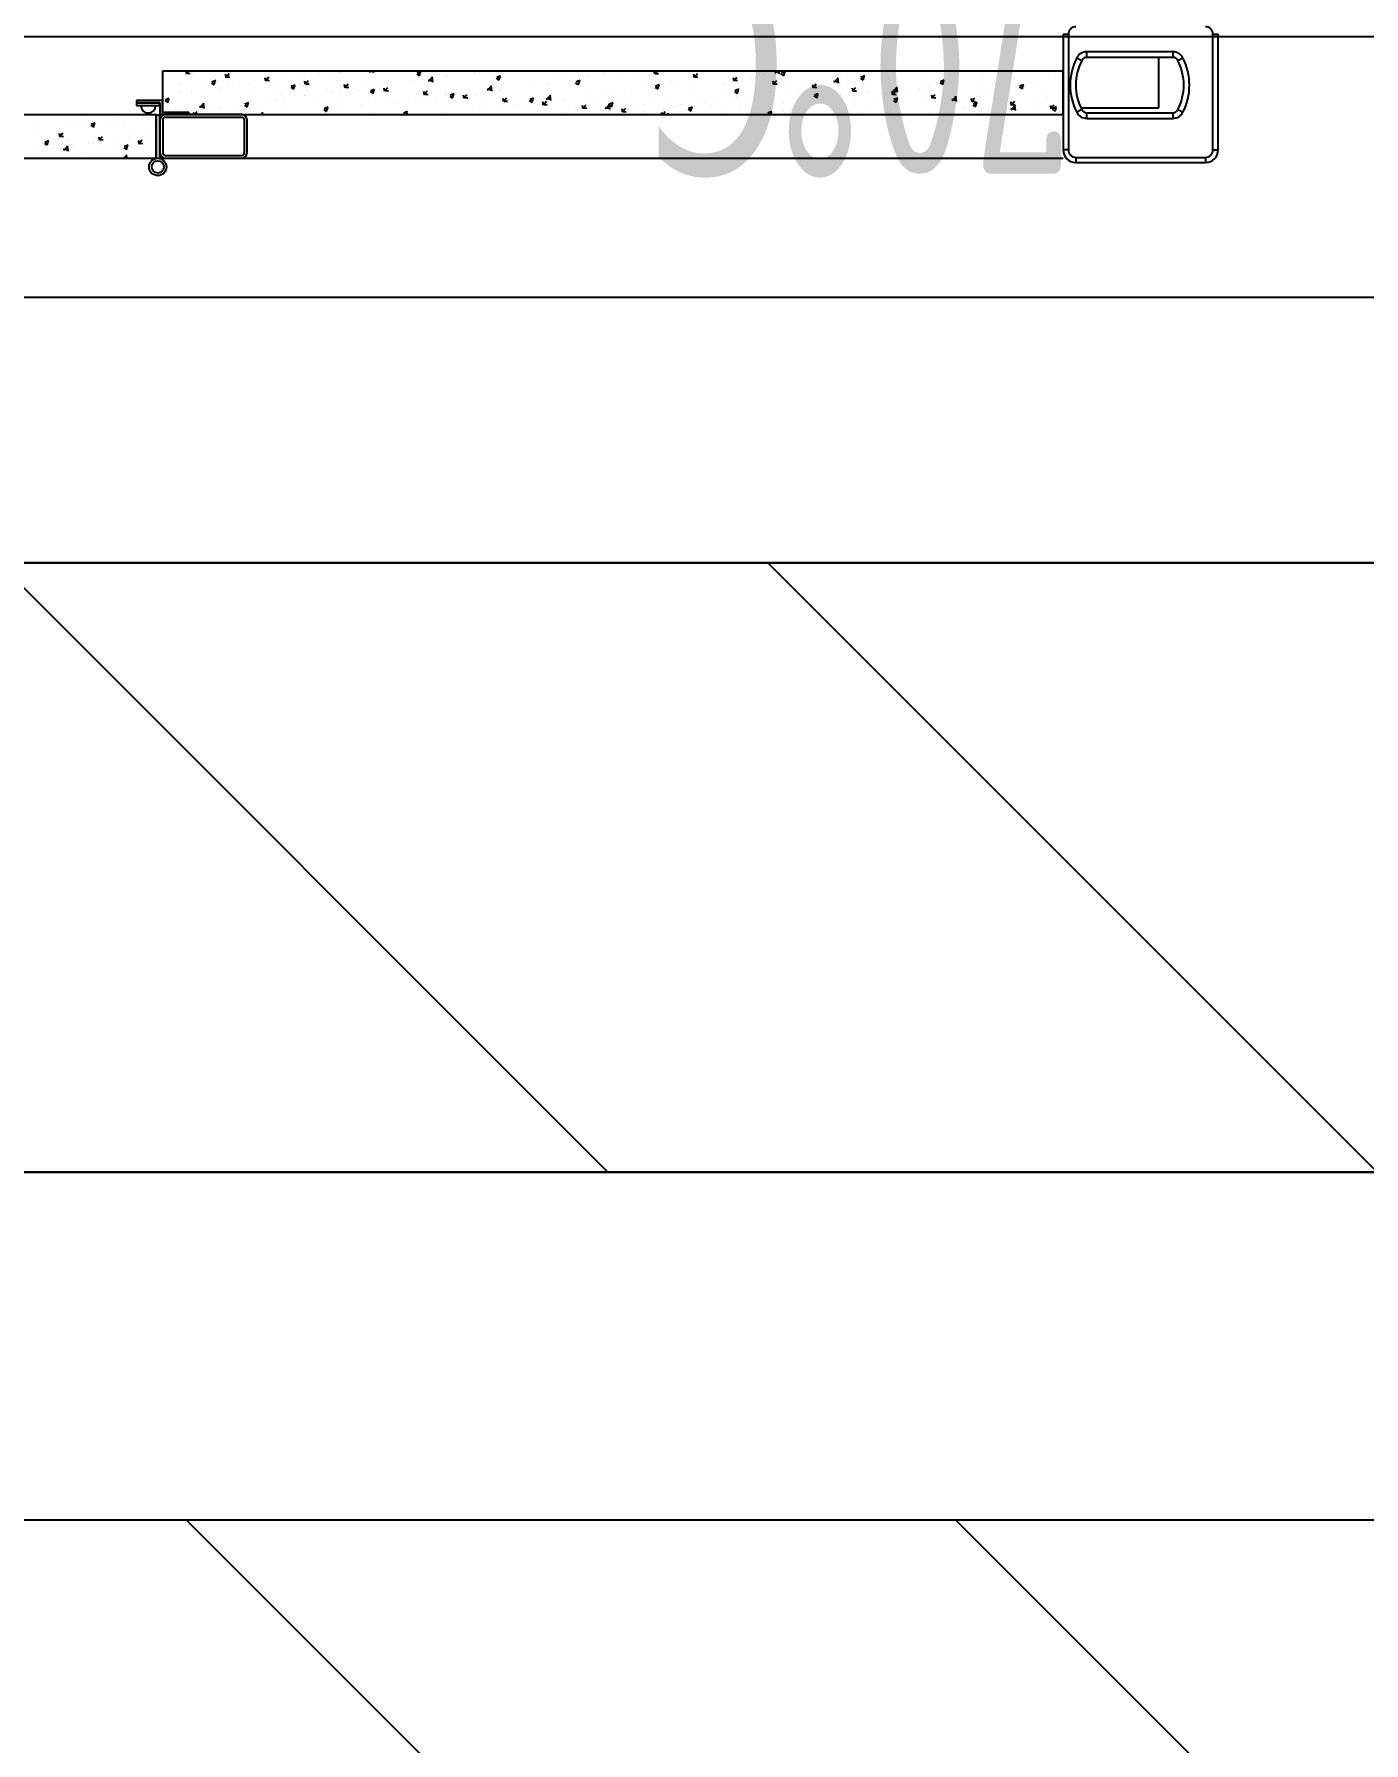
# Model space of a CAD drawing. Extents: x 758840 to 1108724, y -102573 to 143521.
# Drawn here: x 862334 to 863861, y 68672 to 70635 of the extents above; entities that cross this region are included whole.
import ezdxf
from ezdxf.enums import TextEntityAlignment as Align
from ezdxf.xclip import XClip

# ---------------------------------------------------------------- set-up
doc = ezdxf.new("R2010")
doc.units = 0
doc.header["$LTSCALE"] = 1000
doc.header["$MEASUREMENT"] = 0
for name, color, linetype in [('02电气-设备', 255, 'Continuous'), ('02电气-设备基础', 252, 'Continuous'), ('0421-暖通-风管-变压器区域排风', 3, 'Continuous'), ('电缆沟', 2, 'Continuous'), ('钢盖板', 6, 'Continuous')]:
    doc.layers.add(name, color=color, linetype=linetype)
doc.styles.add('TSSD_Dimension', font='Tssdeng.shx', dxfattribs={"width": 0.7, "bigfont": 'tssdchn.shx'})

# ---------------------------------------------------------------- blocks, each defined once
blk = doc.blocks.new('BD4-PAL0101-HVPM01')
at = {"layer": '02电气-设备'}
for p, q in [((8394807.4, -4143651.9), (8394807.4, -4143784.9)), ((8394807.4, -4143651.9), (8394813.4, -4143651.9)), ((8394813.4, -4143651.9), (8394813.4, -4143784.9)), ((8394979.4, -4143784.9), (8394979.4, -4143651.9)), ((8394979.4, -4143651.9), (8394985.4, -4143651.9)), ((8394985.4, -4143784.9), (8394985.4, -4143651.9)), ((8394822.9, -4143679.2), (8394828.7, -4143682.2)), ((8394933.3, -4143672.1), (8394834.5, -4143672.1)), ((8394834.5, -4143678.6), (8394834.5, -4143672.1)), ((8394933.3, -4143678.6), (8394834.5, -4143678.6)), ((8394917.4, -4143736.4), (8394917.4, -4143678.6)), ((8394933.3, -4143672.1), (8394933.3, -4143678.6)), ((8394939.1, -4143682.2), (8394944.9, -4143679.2)), ((8394807.4, -4143694.3), (8393772.9, -4143694.3)), ((8393772.9, -4143694.3), (8393772.9, -4143744.3)), ((8393774.7, -4143702), (8393774.7, -4143702)), ((8393785.9, -4143696.4), (8393785.9, -4143696.4)), ((8393790.6, -4143699.4), (8393790.6, -4143699.4)), ((8393793, -4143708.3), (8393793, -4143708.3)), ((8393800.6, -4143697.9), (8393799.9, -4143694.3)), ((8393800.8, -4143696.7), (8393802.8, -4143694.3)), ((8393800.8, -4143696.8), (8393804.6, -4143697.1)), ((8393807.3, -4143697.5), (8393807.3, -4143697.5)), ((8393826.9, -4143709.8), (8393826.9, -4143709.8)), ((8393829, -4143707.7), (8393832.1, -4143709.8)), ((8393829.5, -4143706.5), (8393834, -4143704.8)), ((8393832.1, -4143709.8), (8393833.4, -4143706)), ((8393846.1, -4143701.9), (8393845.4, -4143697.9)), ((8393846.4, -4143700.7), (8393849.4, -4143697)), ((8393846.4, -4143700.8), (8393850.2, -4143701.1)), ((8393871.5, -4143709.8), (8393871.5, -4143709.8)), ((8393873.3, -4143707.7), (8393873.3, -4143707.7)), ((8393891.7, -4143705.8), (8393890.9, -4143701.9)), ((8393891.9, -4143704.7), (8393895, -4143701)), ((8393891.9, -4143704.8), (8393895.7, -4143705.1)), ((8393904.1, -4143705.4), (8393904.1, -4143705.4)), ((8393913.4, -4143702.4), (8393913.4, -4143702.4)), ((8393920.8, -4143711.6), (8393925.2, -4143709.9)), ((8393929.3, -4143700.3), (8393929.3, -4143700.3)), ((8393936.2, -4143701.3), (8393936.2, -4143701.3)), ((8393937.2, -4143709.8), (8393936.5, -4143705.8)), ((8393937.5, -4143708.7), (8393940.5, -4143705)), ((8393937.5, -4143708.8), (8393941.2, -4143709.1)), ((8393953.3, -4143697.2), (8393953.3, -4143697.2)), ((8393969.2, -4143696.5), (8393969.2, -4143696.5)), ((8393973.1, -4143705.6), (8393973.1, -4143705.6)), ((8393976.6, -4143694.3), (8393976.8, -4143694.5)), ((8393976.7, -4143694.4), (8393976.8, -4143694.3)), ((8393982.8, -4143713.8), (8393982, -4143709.8)), ((8393983, -4143712.6), (8393986.1, -4143709)), ((8394010.2, -4143699.2), (8394010.2, -4143699.2)), ((8394010.7, -4143695.4), (8394011.7, -4143694.3)), ((8394011.9, -4143694.3), (8394015.7, -4143694.9)), ((8394015.5, -4143696.4), (8394015.2, -4143694.3)), ((8394033.1, -4143709.1), (8394033.1, -4143709.1)), ((8394056.8, -4143706.4), (8394056.8, -4143706.4)), ((8394062.4, -4143706.8), (8394062.4, -4143706.8)), ((8394064.8, -4143697.4), (8394068, -4143699.5)), ((8394065.4, -4143696.2), (8394069.9, -4143694.5)), ((8394066.1, -4143704.4), (8394066.1, -4143704.4)), ((8394068, -4143699.5), (8394069.3, -4143695.7)), ((8394072.7, -4143704.3), (8394072.7, -4143704.3)), ((8394077.8, -4143704.6), (8394083.5, -4143705.4)), ((8394078.5, -4143705.9), (8394083.4, -4143700.8)), ((8394083.3, -4143706.9), (8394082.6, -4143700.9)), ((8394096.7, -4143701.1), (8394096.7, -4143701.1)), ((8394098.7, -4143699.9), (8394098.7, -4143699.9)), ((8394099.5, -4143700.4), (8394099.5, -4143700.4)), ((8394130.8, -4143695.8), (8394130.8, -4143695.8)), ((8394136.8, -4143695.9), (8394136.8, -4143695.9)), ((8394156.1, -4143702.5), (8394159.3, -4143704.6)), ((8394156.7, -4143701.3), (8394161.1, -4143699.5)), ((8394159.3, -4143704.6), (8394160.5, -4143700.8)), ((8394195.6, -4143707.8), (8394195.6, -4143707.8)), ((8394197.8, -4143709.9), (8394197.8, -4143709.9)), ((8394216, -4143708.3), (8394216, -4143708.3)), ((8394227.7, -4143703.7), (8394227.7, -4143703.7)), ((8394234.8, -4143703.6), (8394234.8, -4143703.6)), ((8394240.1, -4143705.1), (8394240.1, -4143705.1)), ((8394246.1, -4143694.5), (8394246.1, -4143694.5)), ((8394247.4, -4143707.6), (8394250.5, -4143709.7)), ((8394247.9, -4143706.3), (8394252.4, -4143704.6)), ((8394250.5, -4143709.7), (8394251.8, -4143705.9)), ((8394260.6, -4143698.9), (8394260.6, -4143698.9)), ((8394271.8, -4143697.2), (8394271.8, -4143697.2)), ((8394280, -4143695.9), (8394280, -4143695.9)), ((8394280.2, -4143699.8), (8394280.2, -4143699.8)), ((8394293.2, -4143694.5), (8394293.2, -4143694.5)), ((8394296.1, -4143697.7), (8394296.1, -4143697.7)), ((8394313.9, -4143697.4), (8394313.9, -4143697.4)), ((8394320.1, -4143694.6), (8394320.1, -4143694.6)), ((8394338.3, -4143697.9), (8394337.7, -4143694.3)), ((8394338.6, -4143696.8), (8394340.6, -4143694.3)), ((8394338.6, -4143696.9), (8394342.4, -4143697.2)), ((8394339.2, -4143711.4), (8394343.6, -4143709.7)), ((8394347.8, -4143698.8), (8394347.8, -4143698.8)), ((8394357.5, -4143706.8), (8394357.5, -4143706.8)), ((8394381.7, -4143700.2), (8394381.7, -4143700.2)), ((8394383.9, -4143701.9), (8394383.1, -4143697.9)), ((8394383.5, -4143709.1), (8394383.5, -4143709.1)), ((8394384.1, -4143700.7), (8394387.2, -4143697.1)), ((8394384.1, -4143700.8), (8394387.9, -4143701.2)), ((8394390.1, -4143702.3), (8394390.1, -4143702.3)), ((8394415.6, -4143701.7), (8394415.6, -4143701.7)), ((8394417.3, -4143709.7), (8394417.3, -4143709.7)), ((8394422.2, -4143698.2), (8394422.2, -4143698.2)), ((8394423.6, -4143703.8), (8394423.6, -4143703.8)), ((8394429.4, -4143705.9), (8394428.7, -4143701.9)), ((8394429.6, -4143704.8), (8394433.4, -4143705.2)), ((8394429.7, -4143704.7), (8394432.7, -4143701.1)), ((8394439.5, -4143701.7), (8394439.5, -4143701.7)), ((8394449.5, -4143703.1), (8394449.5, -4143703.1)), ((8394454.4, -4143703.3), (8394454.4, -4143703.3)), ((8394463.5, -4143698.5), (8394463.5, -4143698.5)), ((8394475, -4143709.9), (8394474.2, -4143705.9)), ((8394475.2, -4143708.7), (8394478.3, -4143705.1)), ((8394475.2, -4143708.8), (8394479, -4143709.1)), ((8394476, -4143695.3), (8394481.7, -4143696.1)), ((8394476.7, -4143696.6), (8394478.9, -4143694.3)), ((8394481.5, -4143697.6), (8394481.1, -4143694.3)), ((8394483.2, -4143697.3), (8394486.4, -4143699.4)), ((8394483.4, -4143704.5), (8394483.4, -4143704.5)), ((8394483.8, -4143696), (8394488.2, -4143694.3)), ((8394486.4, -4143699.4), (8394487.7, -4143695.6)), ((8394487, -4143710.1), (8394487, -4143710.1)), ((8394491.4, -4143697), (8394491.4, -4143697)), ((8394517.2, -4143705.9), (8394517.2, -4143705.9)), ((8394519.1, -4143706.1), (8394519.1, -4143706.1)), ((8394520.5, -4143713.9), (8394519.8, -4143709.9)), ((8394520.7, -4143712.7), (8394523.8, -4143709.1)), ((8394543.7, -4143704.6), (8394543.7, -4143704.6)), ((8394543.8, -4143705.8), (8394549.5, -4143706.7)), ((8394544.4, -4143707.1), (8394549.4, -4143702)), ((8394549.2, -4143708.1), (8394548.5, -4143702.1)), ((8394551.1, -4143707.4), (8394551.1, -4143707.4)), ((8394552.1, -4143701.3), (8394552.1, -4143701.3)), ((8394567, -4143707.8), (8394567, -4143707.8)), ((8394574.5, -4143702.4), (8394577.7, -4143704.5)), ((8394575.1, -4143701.1), (8394579.5, -4143699.4)), ((8394577.6, -4143704.5), (8394578.9, -4143700.6)), ((8394580.7, -4143698.2), (8394580.7, -4143698.2)), ((8394582.9, -4143705.7), (8394582.9, -4143705.7)), ((8394584.7, -4143696.8), (8394584.7, -4143696.8)), ((8394585, -4143708.8), (8394585, -4143708.8)), ((8394606.9, -4143702.5), (8394606.9, -4143702.5)), ((8394618.9, -4143710.2), (8394618.9, -4143710.2)), ((8394647, -4143697.2), (8394647, -4143697.2)), ((8394649, -4143709.2), (8394649, -4143709.2)), ((8394662.9, -4143695.1), (8394662.9, -4143695.1)), ((8394665.7, -4143707.4), (8394668.9, -4143709.6)), ((8394666.3, -4143706.2), (8394670.8, -4143704.5)), ((8394668.9, -4143709.6), (8394670.2, -4143705.7)), ((8394679, -4143707.7), (8394679, -4143707.7)), ((8394681.6, -4143704.7), (8394681.6, -4143704.7)), ((8394713.6, -4143700.6), (8394713.6, -4143700.6)), ((8394716, -4143701.4), (8394716, -4143701.4)), ((8394726.3, -4143709.6), (8394726.3, -4143709.6)), ((8394746.6, -4143695.9), (8394746.6, -4143695.9)), ((8394750.3, -4143706.5), (8394750.3, -4143706.5)), ((8394753.1, -4143695), (8394753.1, -4143695)), ((8394757.6, -4143711.3), (8394762, -4143709.6)), ((8394790.4, -4143701.2), (8394790.4, -4143701.2)), ((8394806.3, -4143699.1), (8394806.3, -4143699.1)), ((8394807.4, -4143744.3), (8394807.4, -4143694.3)), ((8393772.9, -4143727.9), (8393742.9, -4143727.9)), ((8393742.9, -4143727.9), (8393742.9, -4143730.9)), ((8393772.9, -4143727.9), (8393769.9, -4143727.9)), ((8393772.9, -4143730.9), (8393772.9, -4143727.9)), ((8393772.9, -4143741.3), (8393772.9, -4143727.9)), ((8393773.9, -4143723.1), (8393773.9, -4143723.1)), ((8393775.6, -4143728.2), (8393778.8, -4143730.3)), ((8393776.2, -4143727), (8393780.6, -4143725.3)), ((8393778.8, -4143730.3), (8393780.1, -4143726.5)), ((8393793.2, -4143718.2), (8393793.2, -4143718.2)), ((8393806.4, -4143716.8), (8393806.4, -4143716.8)), ((8393806.5, -4143718.7), (8393806.5, -4143718.7)), ((8393833.3, -4143713), (8393833.3, -4143713)), ((8393838.6, -4143714.6), (8393838.6, -4143714.6)), ((8393840.3, -4143718.3), (8393840.3, -4143718.3)), ((8393849.2, -4143710.9), (8393849.2, -4143710.9)), ((8393860.8, -4143711.2), (8393860.8, -4143711.2)), ((8393862, -4143724.6), (8393862, -4143724.6)), ((8393874.2, -4143719.7), (8393874.2, -4143719.7)), ((8393894.7, -4143712.6), (8393894.7, -4143712.6)), ((8393896.7, -4143727.5), (8393896.7, -4143727.5)), ((8393899.1, -4143718.3), (8393899.1, -4143718.3)), ((8393903.4, -4143726.5), (8393903.4, -4143726.5)), ((8393908.1, -4143721.1), (8393908.1, -4143721.1)), ((8393912.6, -4143725.4), (8393912.6, -4143725.4)), ((8393920.2, -4143712.8), (8393923.4, -4143714.9)), ((8393923.4, -4143714.9), (8393924.7, -4143711.1)), ((8393928.6, -4143714), (8393928.6, -4143714)), ((8393935.4, -4143722.4), (8393935.4, -4143722.4)), ((8393936.1, -4143711.9), (8393936.1, -4143711.9)), ((8393936.6, -4143722.2), (8393936.6, -4143722.2)), ((8393942, -4143722.6), (8393942, -4143722.6)), ((8393951.3, -4143725.9), (8393951.3, -4143725.9)), ((8393962.5, -4143715.5), (8393962.5, -4143715.5)), ((8393968.4, -4143717.7), (8393968.4, -4143717.7)), ((8393975.9, -4143724), (8393975.9, -4143724)), ((8393976.7, -4143716.9), (8393976.7, -4143716.9)), ((8393983, -4143712.7), (8393986.8, -4143713.1)), ((8393988.4, -4143719.5), (8393988.4, -4143719.5)), ((8393992.6, -4143714.8), (8393992.6, -4143714.8)), ((8393996.4, -4143716.9), (8393996.4, -4143716.9)), ((8394001, -4143713.2), (8394001, -4143713.2)), ((8394009.8, -4143725.4), (8394009.8, -4143725.4)), ((8394011.5, -4143717.9), (8394014.7, -4143720)), ((8394012.1, -4143716.7), (8394016.5, -4143714.9)), ((8394014.6, -4143720), (8394015.9, -4143716.2)), ((8394016.7, -4143711.7), (8394016.7, -4143711.7)), ((8394025.4, -4143713.1), (8394025.4, -4143713.1)), ((8394028.3, -4143717.8), (8394027.6, -4143713.8)), ((8394028.5, -4143716.7), (8394032.3, -4143717.1)), ((8394028.6, -4143716.6), (8394031.6, -4143713)), ((8394030.3, -4143718.3), (8394030.3, -4143718.3)), ((8394043.7, -4143726.9), (8394043.7, -4143726.9)), ((8394055.9, -4143729.3), (8394055.9, -4143729.3)), ((8394064.2, -4143719.8), (8394064.2, -4143719.8)), ((8394065.3, -4143725.5), (8394065.3, -4143725.5)), ((8394073.9, -4143721.8), (8394073.1, -4143717.8)), ((8394074.1, -4143720.6), (8394077.2, -4143717)), ((8394074.1, -4143720.7), (8394077.9, -4143721)), ((8394077.6, -4143728.3), (8394077.6, -4143728.3)), ((8394080, -4143726.2), (8394080, -4143726.2)), ((8394086.7, -4143729), (8394086.7, -4143729)), ((8394097.9, -4143721.1), (8394097.9, -4143721.1)), ((8394098.1, -4143721.2), (8394098.1, -4143721.2)), ((8394102.8, -4143723), (8394105.9, -4143725.1)), ((8394103.3, -4143721.7), (8394107.8, -4143720)), ((8394105.9, -4143725.1), (8394107.2, -4143721.3)), ((8394111.5, -4143729.7), (8394111.5, -4143729.7)), ((8394119.4, -4143725.8), (8394118.7, -4143721.8)), ((8394119.6, -4143724.6), (8394122.7, -4143721)), ((8394119.6, -4143724.7), (8394123.4, -4143725)), ((8394120.1, -4143720.9), (8394120.1, -4143720.9)), ((8394123.7, -4143722.6), (8394123.7, -4143722.6)), ((8394130, -4143717), (8394130, -4143717)), ((8394132, -4143722.6), (8394132, -4143722.6)), ((8394136, -4143718.8), (8394136, -4143718.8)), ((8394145.6, -4143715.1), (8394151.3, -4143716)), ((8394146.2, -4143716.4), (8394151.2, -4143711.3)), ((8394151, -4143717.4), (8394150.3, -4143711.4)), ((8394160, -4143715.6), (8394160, -4143715.6)), ((8394160.7, -4143716.3), (8394160.7, -4143716.3)), ((8394163, -4143712.2), (8394163, -4143712.2)), ((8394164.9, -4143729.8), (8394164.2, -4143725.8)), ((8394165.2, -4143728.6), (8394168.3, -4143724.9)), ((8394165.2, -4143728.7), (8394169, -4143729)), ((8394165.9, -4143724.1), (8394165.9, -4143724.1)), ((8394194, -4143728.1), (8394197.2, -4143730.2)), ((8394194.6, -4143726.8), (8394199, -4143725.1)), ((8394194.8, -4143728.9), (8394194.8, -4143728.9)), ((8394197.2, -4143730.2), (8394198.4, -4143726.3)), ((8394199.8, -4143725.5), (8394199.8, -4143725.5)), ((8394200.1, -4143710.4), (8394200.1, -4143710.4)), ((8394210.5, -4143733.7), (8394209.8, -4143729.8)), ((8394210.7, -4143732.6), (8394213.8, -4143728.9)), ((8394213.4, -4143725.6), (8394219, -4143726.5)), ((8394214, -4143726.9), (8394219, -4143721.8)), ((8394218.8, -4143727.9), (8394218.1, -4143721.9)), ((8394226.9, -4143724.8), (8394226.9, -4143724.8)), ((8394233.7, -4143726.9), (8394233.7, -4143726.9)), ((8394259.9, -4143720.1), (8394259.9, -4143720.1)), ((8394263.5, -4143724.9), (8394263.5, -4143724.9)), ((8394267.6, -4143728.4), (8394267.6, -4143728.4)), ((8394279.4, -4143722.8), (8394279.4, -4143722.8)), ((8394292.5, -4143715.6), (8394292.5, -4143715.6)), ((8394301.5, -4143729.8), (8394301.5, -4143729.8)), ((8394303.4, -4143719.6), (8394303.4, -4143719.6)), ((8394306.2, -4143728.8), (8394306.2, -4143728.8)), ((8394324.5, -4143711.5), (8394324.5, -4143711.5)), ((8394338.6, -4143712.7), (8394341.8, -4143714.8)), ((8394341.8, -4143714.8), (8394343.1, -4143710.9)), ((8394343.3, -4143722.4), (8394343.3, -4143722.4)), ((8394343.5, -4143714.3), (8394343.5, -4143714.3)), ((8394356.7, -4143727.9), (8394356.7, -4143727.9)), ((8394359.4, -4143712.2), (8394359.4, -4143712.2)), ((8394380.3, -4143716), (8394380.3, -4143716)), ((8394389.4, -4143723.4), (8394389.4, -4143723.4)), ((8394406.9, -4143728.8), (8394406.9, -4143728.8)), ((8394421.4, -4143719.4), (8394421.4, -4143719.4)), ((8394422.8, -4143726.7), (8394422.8, -4143726.7)), ((8394429.9, -4143717.8), (8394433, -4143719.9)), ((8394430.4, -4143716.5), (8394434.9, -4143714.8)), ((8394432.6, -4143723.6), (8394432.6, -4143723.6)), ((8394433, -4143719.9), (8394434.3, -4143716)), ((8394446.8, -4143723.6), (8394446.8, -4143723.6)), ((8394454.4, -4143714.6), (8394454.4, -4143714.6)), ((8394469.6, -4143717.3), (8394469.6, -4143717.3)), ((8394486.9, -4143718.3), (8394486.9, -4143718.3)), ((8394502.8, -4143716.2), (8394502.8, -4143716.2)), ((8394506.6, -4143710.9), (8394506.6, -4143710.9)), ((8394518.3, -4143727.2), (8394518.3, -4143727.2)), ((8394520.7, -4143712.8), (8394524.5, -4143713.1)), ((8394521.1, -4143722.8), (8394524.3, -4143725)), ((8394521.7, -4143721.6), (8394526.1, -4143719.9)), ((8394524.3, -4143725), (8394525.6, -4143721.1)), ((8394526.9, -4143713), (8394526.9, -4143713)), ((8394551.3, -4143722.5), (8394551.3, -4143722.5)), ((8394566, -4143717.9), (8394565.3, -4143713.9)), ((8394566.3, -4143716.7), (8394569.4, -4143713)), ((8394566.3, -4143716.8), (8394570.1, -4143717.1)), ((8394567.9, -4143726.8), (8394567.9, -4143726.8)), ((8394583.9, -4143718), (8394583.9, -4143718)), ((8394590.2, -4143727.5), (8394590.2, -4143727.5)), ((8394604.9, -4143720.4), (8394604.9, -4143720.4)), ((8394611.6, -4143721.8), (8394610.9, -4143717.9)), ((8394611.6, -4143716.3), (8394617.2, -4143717.2)), ((8394611.8, -4143720.7), (8394614.9, -4143717)), ((8394611.8, -4143720.8), (8394615.6, -4143721.1)), ((8394612.2, -4143717.6), (8394617.2, -4143712.5)), ((8394612.4, -4143727.9), (8394615.6, -4143730.1)), ((8394613, -4143726.7), (8394617.4, -4143725)), ((8394615.5, -4143730), (8394616.8, -4143726.2)), ((8394616, -4143713.9), (8394616, -4143713.9)), ((8394617, -4143718.6), (8394616.3, -4143712.6)), ((8394630.3, -4143722.3), (8394630.3, -4143722.3)), ((8394642, -4143714.1), (8394642, -4143714.1)), ((8394646.2, -4143720.2), (8394646.2, -4143720.2)), ((8394652.8, -4143711.7), (8394652.8, -4143711.7)), ((8394657.1, -4143725.8), (8394656.4, -4143721.8)), ((8394657.4, -4143724.7), (8394660.4, -4143721)), ((8394657.4, -4143724.7), (8394661.2, -4143725.1)), ((8394670.3, -4143717), (8394670.3, -4143717)), ((8394679.3, -4143726.8), (8394685, -4143727.7)), ((8394680, -4143728.2), (8394684.9, -4143723)), ((8394680.8, -4143725.8), (8394680.8, -4143725.8)), ((8394684.8, -4143729.1), (8394684.1, -4143723.1)), ((8394686.7, -4143713.1), (8394686.7, -4143713.1)), ((8394702.7, -4143729.8), (8394702, -4143725.8)), ((8394702.9, -4143728.6), (8394706, -4143725)), ((8394702.9, -4143728.7), (8394706.7, -4143729.1)), ((8394710.4, -4143711.7), (8394710.4, -4143711.7)), ((8394712.9, -4143721.8), (8394712.9, -4143721.8)), ((8394720.6, -4143714.5), (8394720.6, -4143714.5)), ((8394745.8, -4143717), (8394745.8, -4143717)), ((8394748.2, -4143733.8), (8394747.5, -4143729.8)), ((8394748.5, -4143732.6), (8394751.5, -4143729)), ((8394754.5, -4143716), (8394754.5, -4143716)), ((8394757, -4143712.5), (8394760.2, -4143714.7)), ((8394760.2, -4143714.6), (8394761.4, -4143710.8)), ((8394773.7, -4143726.2), (8394773.7, -4143726.2)), ((8394778.4, -4143712.5), (8394778.4, -4143712.5)), ((8394787.5, -4143726.5), (8394787.5, -4143726.5)), ((8394788.4, -4143717.4), (8394788.4, -4143717.4)), ((8394789.6, -4143724.1), (8394789.6, -4143724.1)), ((8393765.4, -4143744.4), (8393172.4, -4143744.4)), ((8393647.6, -4143744.9), (8393647.6, -4143744.9)), ((8393681.5, -4143746.3), (8393681.5, -4143746.3)), ((8393715.4, -4143747.8), (8393715.4, -4143747.8)), ((8393742.9, -4143730.9), (8393769.9, -4143730.9)), ((8393769.9, -4143730.9), (8393742.9, -4143730.9)), ((8393742.9, -4143730.9), (8393742.9, -4143733.9)), ((8393742.9, -4143733.9), (8393769.9, -4143733.9)), ((8393749.3, -4143749.2), (8393749.3, -4143749.2)), ((8393750.6, -4143746.1), (8393750.6, -4143746.1)), ((8393753.5, -4143747.4), (8393753.5, -4143747.4)), ((8393765.4, -4143794.4), (8393765.4, -4143744.4)), ((8393765.4, -4143744.4), (8393765.4, -4143794.6)), ((8393765.4, -4143744.4), (8393769.4, -4143744.4)), ((8393769.4, -4143744.4), (8393769.4, -4143794.6)), ((8393769.9, -4143730.9), (8393769.9, -4143744.3)), ((8393769.9, -4143734.7), (8393769.9, -4143730.9)), ((8393769.9, -4143744.3), (8393802.9, -4143744.3)), ((8393772.9, -4143741.3), (8393802.9, -4143741.3)), ((8393772.9, -4143744.3), (8394807.4, -4143744.3)), ((8393773.1, -4143744.3), (8393773.1, -4143744.3)), ((8393863.9, -4143744.3), (8393775.9, -4143744.3)), ((8393863.9, -4143747.5), (8393775.9, -4143747.5)), ((8393776.5, -4143743.3), (8393776.5, -4143743.3)), ((8393780.4, -4143740.6), (8393780.4, -4143740.6)), ((8393788, -4143737.3), (8393788, -4143737.3)), ((8393802.9, -4143744.3), (8393802.9, -4143741.3)), ((8393805.7, -4143739.8), (8393805.7, -4143739.8)), ((8393809.1, -4143744.3), (8393808.7, -4143741.7)), ((8393809.7, -4143744.3), (8393812.7, -4143740.8)), ((8393814.3, -4143742), (8393814.3, -4143742)), ((8393815.2, -4143734.9), (8393820.8, -4143735.8)), ((8393815.8, -4143736.2), (8393820.8, -4143731.1)), ((8393816.6, -4143738), (8393816.6, -4143738)), ((8393820.6, -4143737.2), (8393819.9, -4143731.2)), ((8393825, -4143731), (8393825, -4143731)), ((8393832.5, -4143735.9), (8393832.5, -4143735.9)), ((8393837.8, -4143735.7), (8393837.8, -4143735.7)), ((8393848.2, -4143743.5), (8393848.2, -4143743.5)), ((8393856.6, -4143732.7), (8393856.6, -4143732.7)), ((8393866.9, -4143733.3), (8393870, -4143735.4)), ((8393867.4, -4143732), (8393871.9, -4143730.3)), ((8393870, -4143735.4), (8393871.3, -4143731.6)), ((8393870.8, -4143731), (8393870.8, -4143731)), ((8393877.3, -4143738.6), (8393877.3, -4143738.6)), ((8393885.9, -4143744.3), (8393888.5, -4143741.6)), ((8393888, -4143744.3), (8393887.7, -4143741.7)), ((8393914.3, -4143732.2), (8393914.3, -4143732.2)), ((8393934.7, -4143743.6), (8393934.7, -4143743.6)), ((8393958.1, -4143738.4), (8393961.3, -4143740.5)), ((8393958.7, -4143737.1), (8393963.1, -4143735.4)), ((8393960, -4143742), (8393960, -4143742)), ((8393961.3, -4143740.5), (8393962.6, -4143736.7)), ((8393967.7, -4143738.8), (8393967.7, -4143738.8)), ((8393975.9, -4143739.9), (8393975.9, -4143739.9)), ((8393999.9, -4143736.7), (8393999.9, -4143736.7)), ((8394000.3, -4143734.4), (8394000.3, -4143734.4)), ((8394012.6, -4143741.7), (8394012.6, -4143741.7)), ((8394032.3, -4143730.3), (8394032.3, -4143730.3)), ((8394040.1, -4143731.4), (8394040.1, -4143731.4)), ((8394049.4, -4143743.5), (8394050.7, -4143744.3)), ((8394049.6, -4143735.4), (8394049.6, -4143735.4)), ((8394050, -4143742.2), (8394054.4, -4143740.5)), ((8394053, -4143744.3), (8394053.8, -4143741.7)), ((8394097.1, -4143742.2), (8394097.1, -4143742.2)), ((8394119.3, -4143743.8), (8394119.3, -4143743.8)), ((8394129.2, -4143738.1), (8394129.2, -4143738.1)), ((8394143.3, -4143740.7), (8394143.3, -4143740.7)), ((8394145.4, -4143731.2), (8394145.4, -4143731.2)), ((8394162.2, -4143733.4), (8394162.2, -4143733.4)), ((8394179.3, -4143732.6), (8394179.3, -4143732.6)), ((8394183.4, -4143735.4), (8394183.4, -4143735.4)), ((8394199.3, -4143733.3), (8394199.3, -4143733.3)), ((8394210.7, -4143732.7), (8394214.5, -4143733)), ((8394213.2, -4143734), (8394213.2, -4143734)), ((8394223.4, -4143730.1), (8394223.4, -4143730.1)), ((8394232.2, -4143741.5), (8394232.2, -4143741.5)), ((8394247.1, -4143735.5), (8394247.1, -4143735.5)), ((8394256, -4143737.7), (8394255.3, -4143733.7)), ((8394256.3, -4143736.6), (8394259.3, -4143732.9)), ((8394256.3, -4143736.6), (8394260.1, -4143737)), ((8394259.1, -4143741.2), (8394259.1, -4143741.2)), ((8394269.2, -4143735.1), (8394269.2, -4143735.1)), ((8394281, -4143736.9), (8394281, -4143736.9)), ((8394281.1, -4143736.1), (8394286.8, -4143737)), ((8394281.8, -4143737.5), (8394286.7, -4143732.3)), ((8394285.3, -4143733.1), (8394288.4, -4143735.3)), ((8394285.8, -4143731.9), (8394290.3, -4143730.2)), ((8394286.6, -4143738.4), (8394285.9, -4143732.4)), ((8394288.4, -4143735.3), (8394289.7, -4143731.4)), ((8394291.7, -4143736.7), (8394291.7, -4143736.7)), ((8394301.6, -4143741.7), (8394300.8, -4143737.7)), ((8394301.8, -4143740.5), (8394304.9, -4143736.9)), ((8394301.8, -4143740.6), (8394305.6, -4143741)), ((8394314.9, -4143738.3), (8394314.9, -4143738.3)), ((8394321.5, -4143742.7), (8394321.5, -4143742.7)), ((8394323.8, -4143732.7), (8394323.8, -4143732.7)), ((8394326.8, -4143739.4), (8394326.8, -4143739.4)), ((8394335.4, -4143731.2), (8394335.4, -4143731.2)), ((8394342.7, -4143737.3), (8394342.7, -4143737.3)), ((8394346.9, -4143744.3), (8394346.4, -4143741.7)), ((8394347.5, -4143744.3), (8394350.4, -4143740.9)), ((8394348.8, -4143739.8), (8394348.8, -4143739.8)), ((8394353, -4143744.3), (8394354.5, -4143742.8)), ((8394353.8, -4143744.3), (8394353.6, -4143742.9)), ((8394358.5, -4143736.3), (8394358.5, -4143736.3)), ((8394363.9, -4143744.3), (8394807.4, -4143744.3)), ((8394366.8, -4143734.1), (8394366.8, -4143734.1)), ((8394369.3, -4143732.7), (8394369.3, -4143732.7)), ((8394376.5, -4143738.2), (8394379.7, -4143740.4)), ((8394377.1, -4143737), (8394381.5, -4143735.3)), ((8394379.7, -4143740.3), (8394381, -4143736.5)), ((8394382.7, -4143741.2), (8394382.7, -4143741.2)), ((8394395.5, -4143730), (8394395.5, -4143730)), ((8394403.2, -4143734.1), (8394403.2, -4143734.1)), ((8394416.6, -4143742.6), (8394416.6, -4143742.6)), ((8394420.7, -4143740.5), (8394420.7, -4143740.5)), ((8394437.1, -4143735.5), (8394437.1, -4143735.5)), ((8394450.5, -4143744.1), (8394450.5, -4143744.1)), ((8394453.6, -4143735.8), (8394453.6, -4143735.8)), ((8394467.8, -4143743.3), (8394469.3, -4143744.3)), ((8394468.3, -4143742.1), (8394472.8, -4143740.4)), ((8394470.2, -4143743.3), (8394470.2, -4143743.3)), ((8394471, -4143737), (8394471, -4143737)), ((8394471.3, -4143744.3), (8394472.2, -4143741.6)), ((8394486.1, -4143741.2), (8394486.1, -4143741.2)), ((8394486.2, -4143731.3), (8394486.2, -4143731.3)), ((8394493.8, -4143739.5), (8394493.8, -4143739.5)), ((8394504.9, -4143738.4), (8394504.9, -4143738.4)), ((8394510.2, -4143738.1), (8394510.2, -4143738.1)), ((8394530.9, -4143733.1), (8394530.9, -4143733.1)), ((8394538.8, -4143739.8), (8394538.8, -4143739.8)), ((8394550.3, -4143732.8), (8394550.3, -4143732.8)), ((8394550.5, -4143743.6), (8394550.5, -4143743.6)), ((8394566.2, -4143730.7), (8394566.2, -4143730.7)), ((8394572.7, -4143741.3), (8394572.7, -4143741.3)), ((8394583.1, -4143739.1), (8394583.1, -4143739.1)), ((8394606.6, -4143742.7), (8394606.6, -4143742.7)), ((8394615.2, -4143735.1), (8394615.2, -4143735.1)), ((8394640.5, -4143744.1), (8394640.5, -4143744.1)), ((8394648.2, -4143730.3), (8394648.2, -4143730.3)), ((8394653.6, -4143742), (8394653.6, -4143742)), ((8394693.7, -4143736.8), (8394693.7, -4143736.8)), ((8394703.7, -4143733), (8394706.8, -4143735.1)), ((8394704.2, -4143731.8), (8394708.7, -4143730.1)), ((8394706.8, -4143735.1), (8394708.1, -4143731.3)), ((8394709.6, -4143734.7), (8394709.6, -4143734.7)), ((8394712.1, -4143742.9), (8394712.1, -4143742.9)), ((8394713.4, -4143739.2), (8394713.4, -4143739.2)), ((8394733.6, -4143731.5), (8394733.6, -4143731.5)), ((8394745.1, -4143738.1), (8394745.1, -4143738.1)), ((8394747.1, -4143737.3), (8394752.8, -4143738.2)), ((8394747.8, -4143738.7), (8394752.7, -4143733.5)), ((8394748.5, -4143732.7), (8394752.3, -4143733)), ((8394750.4, -4143732.9), (8394750.4, -4143732.9)), ((8394752.5, -4143739.6), (8394751.8, -4143733.6)), ((8394777.7, -4143733.7), (8394777.7, -4143733.7)), ((8394793.8, -4143737.8), (8394793, -4143733.8)), ((8394794, -4143736.6), (8394797.1, -4143733)), ((8394794, -4143736.7), (8394797.8, -4143737)), ((8394794.9, -4143738.1), (8394798.1, -4143740.2)), ((8394795.5, -4143736.9), (8394799.9, -4143735.1)), ((8394798.1, -4143740.2), (8394799.3, -4143736.4)), ((8394802.7, -4143740.5), (8394802.7, -4143740.5)), ((8394828.7, -4143738.6), (8394822.9, -4143741.5)), ((8394827.6, -4143736.4), (8394917.4, -4143736.4)), ((8394834.5, -4143748.6), (8394834.5, -4143742.1)), ((8394834.5, -4143742.1), (8394933.3, -4143742.1)), ((8394834.5, -4143748.6), (8394933.3, -4143748.6)), ((8394933.3, -4143742.1), (8394933.3, -4143748.6)), ((8394939.1, -4143738.6), (8394944.9, -4143741.5)), ((8393627.1, -4143752), (8393627.1, -4143752)), ((8393630.4, -4143761.9), (8393630.4, -4143761.9)), ((8393655.1, -4143770.1), (8393654.4, -4143766.1)), ((8393655.2, -4143769), (8393658.3, -4143765.3)), ((8393655.2, -4143769.1), (8393659, -4143769.4)), ((8393655.9, -4143760.7), (8393655.9, -4143760.7)), ((8393661, -4143753.4), (8393661, -4143753.4)), ((8393670.5, -4143756.6), (8393670.5, -4143756.6)), ((8393686.4, -4143754.5), (8393686.4, -4143754.5)), ((8393688.8, -4143756), (8393688.8, -4143756)), ((8393690.4, -4143756.6), (8393693.6, -4143758.7)), ((8393691, -4143755.3), (8393695.5, -4143753.6)), ((8393693.6, -4143758.7), (8393694.9, -4143754.9)), ((8393694.9, -4143754.9), (8393694.9, -4143754.9)), ((8393701.9, -4143767.2), (8393701.9, -4143767.2)), ((8393710.5, -4143751.4), (8393710.5, -4143751.4)), ((8393721.5, -4143751.5), (8393721.5, -4143751.5)), ((8393728.8, -4143756.3), (8393728.8, -4143756.3)), ((8393738.9, -4143760.8), (8393738.9, -4143760.8)), ((8393749.8, -4143769.1), (8393749.8, -4143769.1)), ((8393752.8, -4143768.6), (8393752.8, -4143768.6)), ((8393762.7, -4143757.7), (8393762.7, -4143757.7)), ((8393769.9, -4143750.3), (8393769.9, -4143788.3)), ((8393773.1, -4143750.3), (8393773.1, -4143788.3)), ((8393866.7, -4143750.3), (8393866.7, -4143788.3)), ((8393869.9, -4143788.3), (8393869.9, -4143750.3)), ((8393627.8, -4143779.9), (8393627.8, -4143779.9)), ((8393635, -4143777.2), (8393635, -4143777.2)), ((8393637.1, -4143777.1), (8393640.2, -4143779.2)), ((8393637.7, -4143775.8), (8393642.1, -4143774.1)), ((8393640.2, -4143779.2), (8393641.5, -4143775.3)), ((8393653.8, -4143781.7), (8393653.8, -4143781.7)), ((8393655.1, -4143781.9), (8393655.1, -4143781.9)), ((8393658.9, -4143784), (8393664.6, -4143784.9)), ((8393659.5, -4143785.3), (8393664.5, -4143780.2)), ((8393664.4, -4143786.3), (8393663.7, -4143780.3)), ((8393664.8, -4143773.5), (8393664.8, -4143773.5)), ((8393668.8, -4143778.6), (8393668.8, -4143778.6)), ((8393669.7, -4143779.6), (8393669.7, -4143779.6)), ((8393680.1, -4143787.5), (8393680.1, -4143787.5)), ((8393688.1, -4143777.1), (8393688.1, -4143777.1)), ((8393693.8, -4143776.4), (8393693.8, -4143776.4)), ((8393700.7, -4143774.1), (8393699.9, -4143770.1)), ((8393700.7, -4143773), (8393703.8, -4143769.3)), ((8393700.7, -4143773), (8393704.5, -4143773.4)), ((8393702.7, -4143780), (8393702.7, -4143780)), ((8393717.1, -4143781.1), (8393717.1, -4143781.1)), ((8393720.7, -4143772.6), (8393720.7, -4143772.6)), ((8393728.3, -4143782.1), (8393731.5, -4143784.3)), ((8393728.9, -4143780.9), (8393733.4, -4143779.2)), ((8393731.5, -4143784.3), (8393732.8, -4143780.4)), ((8393733.9, -4143771.1), (8393733.9, -4143771.1)), ((8393736.6, -4143781.5), (8393736.6, -4143781.5)), ((8393746.2, -4143778.1), (8393745.5, -4143774.1)), ((8393746.3, -4143776.9), (8393749.3, -4143773.3)), ((8393746.3, -4143777), (8393750.1, -4143777.4)), ((8393754.1, -4143774.8), (8393754.1, -4143774.8)), ((8394813.4, -4143784.9), (8394807.4, -4143784.9)), ((8394979.4, -4143784.9), (8394985.4, -4143784.9)), ((8381447.4, -4143794.4), (8394807.4, -4143794.4)), ((8393172.4, -4143794.4), (8393765.4, -4143794.4)), ((8393643, -4143793.8), (8393643, -4143793.8)), ((8393719.9, -4143793.8), (8393719.9, -4143793.8)), ((8393728.6, -4143794.5), (8393732.2, -4143790.7)), ((8393731.9, -4143794.5), (8393731.4, -4143790.8)), ((8393733.1, -4143794.1), (8393733.1, -4143794.1)), ((8393752, -4143789.7), (8393752, -4143789.7)), ((8393757.1, -4143790.9), (8393757.1, -4143790.9)), ((8393775.9, -4143791.1), (8393863.9, -4143791.1)), ((8393775.9, -4143794.3), (8393863.9, -4143794.3)), ((8394761.4, -4143794.4), (8394803.4, -4143794.4)), ((8394821.9, -4143793.4), (8394970.9, -4143793.4)), ((8394821.9, -4143793.4), (8394821.9, -4143799.4)), ((8394821.9, -4143799.4), (8394970.9, -4143799.4)), ((8394970.9, -4143793.4), (8394970.9, -4143799.4))]:
    blk.add_line(p, q, dxfattribs=at)
for radius in [10, 7]:
    blk.add_circle((8393767.4, -4143804.4), radius, dxfattribs=at)
for centre, radius, start, end in [((8394883.9, -4143710.4), 68.5, 152.938, 207.062), ((8394883.9, -4143710.4), 62, 152.938, 207.062), ((8394834.5, -4143685.1), 13, 90, 152.938), ((8394834.5, -4143685.1), 6.5, 90, 152.938), ((8394933.3, -4143685.1), 13, 27.062, 90), ((8394933.3, -4143685.1), 6.5, 27.062, 90), ((8394883.9, -4143710.4), 62, 332.938, 27.062), ((8394883.9, -4143710.4), 68.5, 332.938, 27.062), ((8393756.4, -4143733.9), 8.49, 180, 0), ((8393775.9, -4143750.3), 6, 90, 180), ((8393775.9, -4143750.3), 2.8, 90, 180), ((8393863.9, -4143750.3), 6, 0, 90), ((8393863.9, -4143750.3), 2.8, 0, 90), ((8394834.5, -4143735.6), 13, 207.062, 270), ((8394834.5, -4143735.6), 6.5, 207.062, 270), ((8394933.3, -4143735.6), 6.5, 270, 332.938), ((8394933.3, -4143735.6), 13, 270, 332.938), ((8393775.9, -4143788.3), 6, 180, 270), ((8393775.9, -4143788.3), 2.8, 180, 270), ((8393863.9, -4143788.3), 6, 270, 0), ((8393863.9, -4143788.3), 2.8, 270, 0), ((8394821.9, -4143784.9), 14.5, 180, 270), ((8394970.9, -4143784.9), 14.5, 270, 0)]:
    blk.add_arc(centre, radius, start, end, dxfattribs=at)
for points, knots in [([(8394821.9, -4143643.4), (8394820.8, -4143643.5), (8394819.2, -4143643.7), (8394817.2, -4143644.7), (8394815.9, -4143645.8), (8394814.8, -4143647.2), (8394813.7, -4143649.2), (8394813.5, -4143650.8), (8394813.4, -4143651.9)], [0, 0, 0, 0, 0.239439, 0.368348, 0.49998, 0.631635, 0.760538, 1, 1, 1, 1]), ([(8394979.4, -4143651.9), (8394979.3, -4143650.8), (8394979.1, -4143649.2), (8394978.1, -4143647.2), (8394977, -4143645.8), (8394975.6, -4143644.7), (8394973.6, -4143643.7), (8394972, -4143643.5), (8394970.9, -4143643.4)], [0, 0, 0, 0, 0.239461, 0.3683633, 0.4999949, 0.6316542, 0.7605627, 1, 1, 1, 1]), ([(8394813.4, -4143784.9), (8394813.5, -4143785.9), (8394813.7, -4143787.6), (8394814.8, -4143789.6), (8394815.9, -4143790.9), (8394817.2, -4143792), (8394819.2, -4143793.1), (8394820.8, -4143793.3), (8394821.9, -4143793.4)], [0, 0, 0, 0, 0.239462, 0.368365, 0.50002, 0.631652, 0.760561, 1, 1, 1, 1]), ([(8394970.9, -4143793.4), (8394972, -4143793.3), (8394973.6, -4143793.1), (8394975.6, -4143792), (8394977, -4143790.9), (8394978.1, -4143789.6), (8394979.1, -4143787.6), (8394979.3, -4143785.9), (8394979.4, -4143784.9)], [0, 0, 0, 0, 0.239437, 0.368346, 0.500005, 0.631637, 0.76054, 1, 1, 1, 1])]:
    blk.add_open_spline(points, degree=3, knots=knots, dxfattribs=at)
blk = doc.blocks.new('ZLFJP')
at = {"color": 4}
for p, q in [((1, 0.5), (0, 0.5)), ((0, 0.5), (0, -0.5)), ((1, -0.5), (1, 0.5)), ((0, -0.5), (1, -0.5))]:
    blk.add_line(p, q, dxfattribs=at)
at = {"color": 7}
for p, q in [((0.1605, -0.1347), (0.6505, 0.1347)), ((0.6505, -0.1347), (0.1605, 0.1347)), ((0.6505, 0.1347), (0.1605, 0.1347)), ((0.1605, 0.1347), (0.1605, -0.1347)), ((0.6505, 0.1347), (0.6505, -0.1347)), ((0.6505, -0.1347), (0.6505, 0.1347)), ((0.1605, -0.1347), (0.6505, -0.1347))]:
    blk.add_line(p, q, dxfattribs=at)
blk.add_line((0, 0), (1, 0))
for centre in [(0.7885, 0.2161), (0.7885, -0.2161)]:
    blk.add_ellipse(centre, major_axis=(0, -0.2161), ratio=0.452975)
for p in [(0, 0), (1, 0)]:
    blk.add_point(p)
blk = doc.blocks.new('HFfh2')
for p, q in [((-4.431, 0), (-3.933, 1.945)), ((-3.933, 1.945), (-3.933, -0.007)), ((-5.847, 0), (-1.849, 0)), ((-3.431, 0), (-3.933, -1.958)), ((-1.849, 0.315), (0, 0)), ((-1.849, 0), (-1.849, 0.315)), ((-1.849, 0), (-1.849, -0.315)), ((-3.933, -1.958), (-3.933, -0.007)), ((-1.849, -0.315), (0, 0))]:
    blk.add_line(p, q)
blk = doc.blocks.new('*U485')
blk.add_line((0.35, 0), (-0.35, 0))
blk.add_circle((0, 0), 0.25)
blk = doc.blocks.new('配电区域 中压区域排风')
at = {"layer": '0421-暖通-风管-变压器区域排风', "color": 1}
for p, q in [((794546.2, 206814.7), (794546.2, 205514.7)), ((794866.2, 206814.7), (794866.2, 205514.7)), ((794381.4, 205564.7), (794381.4, 206764.7)), ((795284.9, 206764.7), (794381.4, 206764.7)), ((794481.4, 206764.7), (794381.4, 206764.7)), ((794481.4, 205564.7), (794481.4, 206764.7)), ((794864.5, 206764.7), (794544.5, 206764.7)), ((794544.5, 205564.7), (794544.5, 206764.7)), ((794864.5, 205564.7), (794864.5, 206764.7)), ((795284.9, 205564.7), (795284.9, 206764.7)), ((795284.9, 206164.7), (794381.4, 206164.7)), ((795213.7, 206073.3), (795213.7, 206073.3)), ((795213.7, 205773.3), (795213.7, 205773.3)), ((795284.9, 205564.7), (794381.4, 205564.7)), ((794481.4, 205564.7), (794381.4, 205564.7)), ((794864.5, 205564.7), (794544.5, 205564.7))]:
    blk.add_line(p, q, dxfattribs=at)
blk.add_point((794431.4, 206164.7), dxfattribs=at)
at = {"layer": '0421-暖通-风管-变压器区域排风', "color": 1, "xscale": 293.54886, "yscale": 391.3984800000001, "zscale": 0.6523308, "rotation": 180}
for p in [(795213.7, 206556.1), (795213.7, 206164.7), (795213.7, 205773.3)]:
    blk.add_blockref('ZLFJP', p, dxfattribs=at)
at = {"layer": '0421-暖通-风管-变压器区域排风', "color": 1, "rotation": 180}
for name, p, xscale, yscale in [('*U485', (794689.5, 206164.7), 320, 320), ('HFfh2', (794155.5, 206164.7, 50), 30, 30)]:
    blk.add_blockref(name, p, dxfattribs=dict(at, xscale=xscale, yscale=yscale))
at = {"layer": '0421-暖通-风管-变压器区域排风', "color": 1, "style": 'TSSD_Dimension', "width": 0.7}
blk.add_text('70℃', height=250, dxfattribs=at).set_placement((794689.5, 206908), align=Align.MIDDLE_CENTER)
at = {"layer": '0421-暖通-风管-变压器区域排风', "color": 1}
mesh = blk.add_polymesh((2, 7), dxfattribs=at)
for k, corner in enumerate([(794381.4, 206824.7), (794381.4, 206704.7), (794381.4, 205984.7), (794381.4, 205864.7), (794381.4, 205744.7), (794381.4, 205624.7), (794381.4, 205504.7), (794381.4, 206824.7, 600), (794381.4, 206704.7, 600), (794381.4, 205984.7, 600), (794381.4, 205864.7, 600), (794381.4, 205744.7, 600), (794381.4, 205624.7, 600), (794381.4, 205504.7, 600)]):
    mesh.set_mesh_vertex(divmod(k, 7), corner)
mesh = blk.add_polymesh((2, 7), dxfattribs=at)
for k, corner in enumerate([(794381.4, 206764.7), (794381.4, 206764.7), (794406.4, 206764.7), (794431.4, 206764.7), (794456.4, 206764.7), (794481.4, 206764.7), (794481.4, 206764.7), (794381.4, 206764.7, 600), (794381.4, 206764.7, 600), (794406.4, 206764.7, 600), (794431.4, 206764.7, 600), (794456.4, 206764.7, 600), (794481.4, 206764.7, 600), (794481.4, 206764.7, 600)]):
    mesh.set_mesh_vertex(divmod(k, 7), corner)
mesh = blk.add_polymesh((2, 7), dxfattribs=at)
for k, corner in enumerate([(794481.4, 206764.7), (794481.4, 206664.7), (794481.4, 205964.7), (794481.4, 205864.7), (794481.4, 205764.7), (794481.4, 205664.7), (794481.4, 205564.7), (794481.4, 206764.7, 600), (794481.4, 206664.7, 600), (794481.4, 205964.7, 600), (794481.4, 205864.7, 600), (794481.4, 205764.7, 600), (794481.4, 205664.7, 600), (794481.4, 205564.7, 600)]):
    mesh.set_mesh_vertex(divmod(k, 7), corner)
mesh = blk.add_polymesh((2, 7), dxfattribs=at)
for k, corner in enumerate([(794481.4, 205564.7), (794481.4, 205564.7), (794456.4, 205564.7), (794431.4, 205564.7), (794406.4, 205564.7), (794381.4, 205564.7), (794381.4, 205564.7), (794481.4, 205564.7, 600), (794481.4, 205564.7, 600), (794456.4, 205564.7, 600), (794431.4, 205564.7, 600), (794406.4, 205564.7, 600), (794381.4, 205564.7, 600), (794381.4, 205564.7, 600)]):
    mesh.set_mesh_vertex(divmod(k, 7), corner)
blk = doc.blocks.new('A$C675A25EF')
at = {"layer": '钢盖板'}
h = blk.add_hatch(dxfattribs=at)
h.set_pattern_fill('ANSI31', color=8, scale=5000, style=0)
h.set_pattern_definition([(45, (-316780.8, -189325), (-441.94174, 441.94174), [])])
h.paths.add_polyline_path([(56721.3, -23142), (62139.3, -23142), (62139.3, -23542), (56721.3, -23542)], flags=16)
h.paths.add_polyline_path([(62839.3, -23142), (171003.3, -23142), (171003.3, -23542), (62839.3, -23542)], flags=16)
h.paths.add_polyline_path([(171703.3, -23142), (177121.3, -23142), (177121.3, -23542), (171703.3, -23542)], flags=16)
h.paths.add_polyline_path([(177121.3, -47841.9), (177821.3, -47841.9), (177821.3, -24642), (178221.3, -24242), (211693.3, -24242), (211693.3, -25341.9), (211993.3, -25341.9), (211993.3, -24242), (216517.3, -24242), (216517.3, -25341.9), (216817.3, -25341.9), (216817.3, -24242), (216811.3, -24242), (216811.3, -23542), (177821.3, -23542), (177821.3, -23142), (216817.3, -23142), (216817.3, -21342.1), (216517.3, -21342.1), (216517.3, -22442), (211993.3, -22442), (211993.3, -21342.1), (211693.3, -21342.1), (211693.3, -22442), (192141.8, -22442), (192141.8, -21542), (194493.8, -21542), (194493.8, -20942), (184491.8, -20942), (184491.8, -21542), (185341.8, -21542), (185341.8, -22442), (169651.3, -22442), (169651.3, -21542), (171703.3, -21542), (171703.3, -20939.3), (161803.3, -20939.3), (161803.3, -21542), (162851.3, -21542), (162851.3, -22442), (143449.3, -22442), (143449.3, -21342.1), (143149.3, -21342.1), (143149.3, -22442), (138625.3, -22442), (138625.3, -21342.1), (138325.3, -21342.1), (138325.3, -22442), (95517.3, -22442), (95517.3, -21342.1), (95217.3, -21342.1), (95217.3, -22442), (90693.3, -22442), (90693.3, -21342.1), (90393.3, -21342.1), (90393.3, -22442), (70991.3, -22442), (70991.3, -21542), (72039.3, -21542), (72039.3, -20942), (62141.3, -20942), (62141.3, -21542), (64191.3, -21542), (64191.3, -22442), (48500.8, -22442), (48500.8, -21542), (49350.8, -21542), (49350.8, -20942), (39350.8, -20942), (39350.8, -21542), (41700.8, -21542), (41700.8, -22442), (22149.3, -22442), (22149.3, -21342.1), (21849.3, -21342.1), (21849.3, -22442), (17325.3, -22442), (17325.3, -21342.1), (17025.3, -21342.1), (17025.3, -22442), (17031.3, -22442), (17031.3, -23142), (56021.3, -23142), (56021.3, -23542), (17025.3, -23542), (17025.3, -25341.9), (17325.3, -25341.9), (17325.3, -24242), (21849.3, -24242), (21849.3, -25341.9), (22149.3, -25341.9), (22149.3, -24242), (55620.6, -24241.3), (56021.3, -24642), (56021.2, -47872.1), (56721.2, -47875.8), (56720.6, -24642.7), (57121.3, -24242), (64191.3, -24242), (64191.3, -25142), (62141.3, -25142), (62141.3, -25742), (72041.3, -25742), (72041.3, -25142), (70991.3, -25142), (70991.3, -24242), (90393.3, -24242), (90393.3, -25341.9), (90693.3, -25341.9), (90693.3, -24242), (95217.3, -24242), (95217.3, -25341.9), (95517.3, -25341.9), (95517.3, -24242), (138325.3, -24242), (138325.3, -25341.9), (138625.3, -25341.9), (138625.3, -24242), (143149.3, -24242), (143149.3, -25341.9), (143449.3, -25341.9), (143449.3, -24242), (162851.3, -24242), (162851.3, -25142), (161803.3, -25142), (161803.3, -25742), (171703.3, -25742), (171703.3, -25142), (169651.3, -25142), (169651.3, -24242), (176720.6, -24241.3), (177121.3, -24642)])
h.paths.add_polyline_path([(111433.3, -23142), (122409.3, -23142), (122409.3, -22442), (111433.3, -22442)], flags=16)
h.paths.add_polyline_path([(111433.3, -24242), (122409.3, -24242), (122409.3, -23542), (111433.3, -23542)], flags=16)
at = {"layer": '钢盖板', "color": 8}
for points in [[(111433.3, -23142), (62841.3, -23142), (62841.3, -23542), (111433.3, -23542)], [(56721.5, -47873.9), (56721.5, -24242), (90391.3, -24242), (90391.3, -25341.9), (90691.3, -25341.9), (90691.3, -24242), (95211.3, -24242), (95211.3, -25341.9), (95511.3, -25341.9), (95511.3, -24242), (111433.3, -24242)]]:
    blk.add_lwpolyline(points, dxfattribs=at)
blk = doc.blocks.new('dlg')
at = {"layer": '电缆沟'}
for p, q in [((684656.2, 164514.9), (651386.2, 164514.9)), ((657106.2, 163814.9), (705698.2, 163814.9)), ((705698.2, 163414.9), (657106.2, 163414.9))]:
    blk.add_line(p, q, dxfattribs=at)

msp = doc.modelspace()

# ---------------------------------------------------------------- linework, layer by layer
at = {"layer": '02电气-设备基础'}
msp.add_lwpolyline([(865704.28, 70332.53), (847360.28, 70332.53), (847360.28, 70632.53), (865704.28, 70632.53)], close=True, dxfattribs=at)
at = {"layer": '钢盖板', "color": 8}
msp.add_lwpolyline([(806843.02, 68927.64), (806843.02, 67127.75), (807143.02, 67127.75), (807143.02, 68227.64), (811663.02, 68227.64), (811663.02, 67127.75), (811963.02, 67127.75), (811963.02, 68227.64), (880203.02, 68227.64), (880203.02, 67127.75), (880503.02, 67127.75), (880503.02, 68227.64), (885023.02, 68227.64), (885023.02, 67127.75), (885323.02, 67127.75), (885323.02, 68227.64), (901245.02, 68227.64), (901245.02, 68927.64), (852653.02, 68927.64), (852653.02, 69327.64), (901245.02, 69327.64)], dxfattribs=at)

# ---------------------------------------------------------------- block references
at = {"layer": '02电气-设备'}
msp.add_blockref('BD4-PAL0101-HVPM01', (-7531291.39, 4214286.89, 0), dxfattribs=at)
at = {"layer": '0421-暖通-风管-变压器区域排风', "color": 5, "rotation": 180}
msp.add_blockref('配电区域 中压区域排风', (1657969.78, 277507.73, 0), dxfattribs=at)
at = {"layer": '电缆沟', "color": 250}
ref = msp.add_blockref('dlg', (195546.85, -94487.22), dxfattribs=at)
XClip(ref).set_block_clipping_path([(593286.1732931416, 142691.8646106179), (716986.1733082433, 211143.5433225089)])
at = {"layer": '钢盖板', "color": 8}
ref = msp.add_blockref('A$C675A25EF', (789811.69, 45785.61), dxfattribs=dict(at, xscale=-1, rotation=180))
XClip(ref).set_block_clipping_path([(-928.670863559, -70942.9526504109), (122721.3291515426, 2298.0898296545)])

doc.saveas('drawing.dxf')
